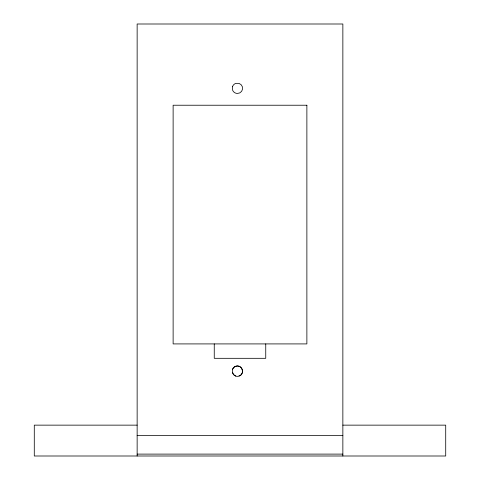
<?xml version="1.0" encoding="UTF-8"?>
<svg xmlns="http://www.w3.org/2000/svg" width="480" height="480" viewBox="0 0 480 480"><rect width="100%" height="100%" fill="white"/><g stroke="black" fill="none" stroke-linecap="round" stroke-linejoin="round"><path stroke-width="0.72" d="M239.022 376.062C245.394 374.226 242.07 363.972 235.836 366.228C229.458 368.058 232.788 378.318 239.022 376.062A5.148 5.148 0 0 0 237.426 366.012A5.154 5.154 0 0 0 232.512 369.576M137.142 425.142L34.284 425.142L34.284 456L445.716 456L445.716 425.142L342.858 425.142M137.142 435.426L342.858 435.426M137.142 454.11L342.858 454.11M342.858 456L342.858 24L137.142 24L137.142 456M265.746 343.914L265.746 358.314L214.254 358.314L214.254 343.914M235.836 376.062A5.154 5.154 0 0 1 232.512 372.738M232.512 86.694L232.512 89.88A5.148 5.148 0 0 0 237.426 93.45A5.142 5.142 0 0 0 239.022 83.406L235.836 83.37A5.148 5.148 0 0 0 232.518 86.724M306.876 105.228L173.124 105.228L173.124 343.914L306.876 343.914L306.876 105.228"/></g></svg>
